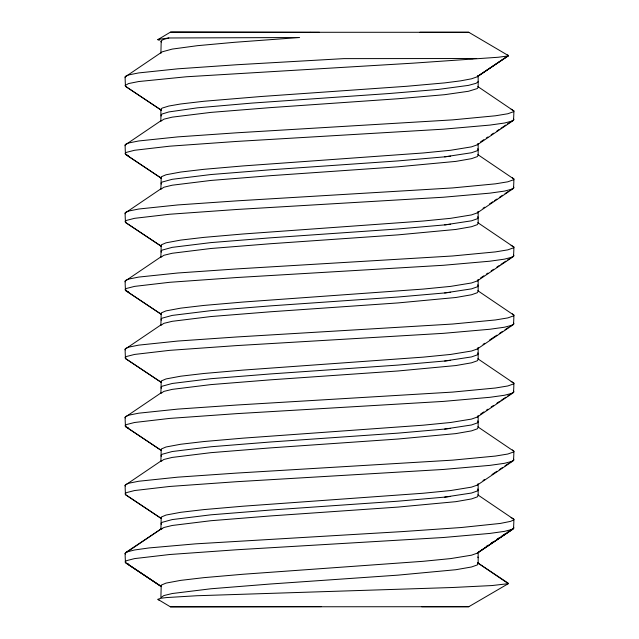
<?xml version="1.0" encoding="UTF-8"?>
<svg xmlns="http://www.w3.org/2000/svg" width="639" height="639" viewBox="0 0 639 639"><rect width="100%" height="100%" fill="white"/><g stroke="black" fill="none" stroke-linecap="round" stroke-linejoin="round"><path stroke-width="0.96" d="M478.164 81.305L478.028 81.984L475.967 83.334L468.443 85.386L437.979 89.46L388.879 93.55L251.95 103.087L197.355 107.839L168.832 111.937L162.218 113.974L161.22 114.653L161.22 116.01M478.164 552.775L478.164 563.59L477.293 564.94L471.526 566.985L455.871 569.716L397.969 575.14L270.473 584.006L210.894 588.775L172.218 593.527L163.824 595.58L160.892 597.609L161.22 585.14L166.028 583.103L180.685 580.372L203.889 577.648L243.068 574.253L423.194 561.298L450.631 558.598L471.526 555.187L477.293 553.142L513.556 528.653L513.94 519.355L511.136 517.542M161.22 52.502L160.892 53.173L161.22 40.704L163.824 39.346L168.832 37.981L299.611 37.517L234.489 42.302L197.355 45.688L172.218 49.091L162.218 51.823L125.06 76.999L125.444 86.297L161.22 110.108L161.22 108.758L162.218 108.079L168.832 106.034L180.685 103.981L203.889 101.266L261.095 96.505L406.739 86.281L444.672 82.894L460.599 80.857L471.526 78.805L477.293 76.76L508.5 55.665L468.786 32.285L419.919 32.27M477.293 76.76L478.164 75.41L478.164 87.208L477.293 88.557L468.443 91.281L444.672 94.684L397.969 98.757L270.473 107.616L210.894 112.392L172.218 117.145L163.824 119.197L160.892 121.226L160.892 109.429M477.293 144.813L478.164 143.463L478.164 155.261L477.293 156.611L471.526 158.656L455.871 161.387L397.969 166.811L270.473 175.677L210.894 180.446L172.218 185.206L163.824 187.251L160.892 189.28L161.22 176.811L166.028 174.774L180.685 172.043L203.889 169.319L243.068 165.932L423.194 152.977L450.631 150.269L471.526 146.858L477.293 144.813L513.556 120.324L513.94 111.026L511.136 109.213M477.293 212.867L478.164 211.517L478.164 223.315L477.293 224.664L471.526 226.709L455.871 229.441L397.969 234.872L270.473 243.731L210.894 248.499L172.218 253.26L163.824 255.304L160.892 257.333L161.22 244.865L166.028 242.828L180.685 240.096L203.889 237.381L243.068 233.986L423.194 221.03L450.631 218.322L471.526 214.912L477.293 212.867L513.556 188.377L513.94 179.08L512.406 177.722M477.293 280.928L478.164 279.578L478.164 291.368L477.293 292.718L471.526 294.763L455.871 297.494L397.969 302.926L270.473 311.784L210.894 316.553L172.218 321.313L163.824 323.358L160.892 325.395L161.22 312.918L166.028 310.881L180.685 308.15L203.889 305.434L243.068 302.039L423.194 289.084L450.631 286.384L471.526 282.965L477.293 280.928L513.556 256.439L513.94 247.133L511.136 245.32M477.293 348.982L478.164 347.632L478.164 359.422L477.293 360.779L471.526 362.816L455.871 365.548L397.969 370.979L270.473 379.838L210.894 384.606L172.218 389.367L163.824 391.411L160.892 393.448L161.22 380.98L166.028 378.935L180.685 376.203L203.889 373.488L243.068 370.093L423.194 357.137L450.631 354.437L471.526 351.019L477.293 348.982L513.556 324.492L513.94 315.187L512.406 313.829M477.293 417.035L478.164 415.685L478.164 427.483L477.293 428.833L471.526 430.87L455.871 433.609L397.969 439.033L270.473 447.891L210.894 452.668L172.218 457.42L163.824 459.473L160.892 461.502L161.22 449.033L166.028 446.988L180.685 444.257L203.889 441.541L243.068 438.146L423.194 425.191L450.631 422.491L471.526 419.08L477.293 417.035L513.556 392.546L513.94 383.248L511.136 381.427M477.293 485.089L478.164 483.739L478.164 495.537L477.293 496.886L471.526 498.931L455.871 501.663L397.969 507.086L270.473 515.945L210.894 520.721L172.218 525.474L163.824 527.526L160.892 529.555L161.22 517.087L166.028 515.05L180.685 512.31L203.889 509.595L243.068 506.2L423.194 493.244L450.631 490.544L471.526 487.134L477.293 485.089L513.556 460.599L513.94 451.302L512.406 449.936M421.668 606.738L468.786 606.715L508.309 583.663L477.78 562.911L478.164 563.59M125.06 85.618L128.503 83.573L138.711 81.536L186.396 76.768L413.169 63.157L498.116 57.262L507.925 55.984M160.892 177.49L161.22 178.161L125.444 154.35L125.06 145.053L161.22 120.555M125.06 153.672L126.594 152.314L134.573 150.269L169.678 146.187L236.71 141.427L443.442 129.174L489.889 125.092L504.427 123.047L512.406 121.011M160.892 245.544L161.22 246.215L125.444 222.412L125.06 213.107L161.22 188.609M125.06 221.725L126.594 220.367L134.573 218.322L169.678 214.241L236.71 209.48L443.442 197.227L489.889 193.146L504.427 191.101L512.406 189.064M160.892 313.597L161.22 314.276L125.444 290.465L125.06 281.16L161.22 256.662M125.06 289.786L126.594 288.421L134.573 286.384L169.678 282.294L236.71 277.534L443.442 265.281L489.889 261.199L504.427 259.154L512.406 257.118M160.892 381.651L161.22 382.33L125.444 358.519L125.06 349.213L161.22 324.716M125.06 357.84L126.594 356.474L134.573 354.437L169.678 350.348L236.71 345.587L443.442 333.334L489.889 329.253L504.427 327.216L512.406 325.171M160.892 449.704L161.22 450.383L125.444 426.572L125.06 417.275L161.22 392.769M125.06 425.894L126.594 424.528L134.573 422.491L169.678 418.409L236.71 413.641L443.442 401.396L489.889 397.306L504.427 395.269L512.406 393.225M160.892 517.758L161.22 518.437L125.444 494.626L125.06 485.328L161.22 460.831M125.06 493.947L126.594 492.589L134.573 490.544L169.678 486.463L236.71 481.694L443.442 469.449L489.889 465.368L504.427 463.323L512.406 461.278M160.892 585.811L161.22 586.49L125.444 562.679L125.06 553.382L161.22 528.884M125.06 562L126.594 560.643L134.573 558.598L169.678 554.516L236.71 549.756L443.442 537.503L489.889 533.421L504.427 531.376L512.406 529.332L477.293 553.142M310.123 32.317L171.779 32.054L170.365 32.19L157.721 39.73L159.327 40.321M468.786 32.285L310.123 32.285M507.973 55.936L478.028 76.081L508.5 55.665M478.028 552.463L513.556 528.653M125.444 552.703L162.218 528.205M480.608 141.842L483.859 139.677M486.295 138.048L487.924 136.97M491.175 134.805L493.612 133.176M496.87 131.011L499.307 129.39M500.936 128.311L505.808 125.06M507.438 123.974L513.94 119.645L513.556 118.966M483.044 208.274L484.674 207.188M489.546 203.945L492.805 201.772M494.426 200.694L496.87 199.072M499.307 197.443L502.558 195.278M505.002 193.657L508.253 191.492M509.874 190.406L513.94 187.698L513.556 187.019M480.608 277.949L483.859 275.784M486.295 274.163L487.924 273.077M491.175 270.912L493.612 269.291M496.87 267.126L499.307 265.497M500.936 264.418L505.808 261.167M507.438 260.089L513.94 255.752L513.556 255.073M483.044 344.381L484.674 343.295M489.546 340.052L496.87 335.179M499.307 333.558L502.558 331.385M505.002 329.764L508.253 327.599M509.874 326.513L513.94 323.813L513.556 323.126M480.608 414.056L483.859 411.891M486.295 410.27L487.924 409.192M491.175 407.019L493.612 405.398M496.87 403.233L499.307 401.611M500.936 400.525L505.808 397.282M507.438 396.196L513.94 391.867L513.556 391.188M483.044 480.488L484.674 479.41M491.99 474.537L496.87 471.286M499.307 469.665L502.558 467.5M505.002 465.871L508.253 463.706M509.874 462.628L513.94 459.92L513.556 459.241M486.295 546.377L487.924 545.299M491.175 543.134L493.612 541.505M496.87 539.34L499.307 537.719M501.743 536.097L505.808 533.389M507.438 532.303L513.94 527.974L513.556 527.295M508.309 583.663L492.046 585.548L452.316 587.513L196.972 595.732L166.539 597.569L161.18 598.208L157.809 599.294L170.365 606.81L468.786 606.715M125.444 76.321L128.503 74.955L138.711 72.918L177.754 68.828L236.71 64.747L343.87 58.62L476.67 58.516M125.444 144.374L128.503 143.008L138.711 140.971L177.754 136.89L236.71 132.8L452.604 119.876L495.433 115.787L507.837 113.75L513.556 111.705L513.94 111.026L477.78 86.529M125.444 212.428L128.503 211.07L138.711 209.025L177.754 204.943L236.71 200.862L452.604 187.93L495.433 183.84L507.837 181.803L513.556 179.759L513.94 179.08L477.78 154.582M125.444 280.481L128.503 279.123L138.711 277.078L177.754 272.997L236.71 268.915L452.604 255.983L495.433 251.902L507.837 249.857L513.556 247.812L513.94 247.133L477.78 222.636M125.444 348.535L128.503 347.177L138.711 345.132L177.754 341.05L236.71 336.969L452.604 324.037L495.433 319.955L507.837 317.91L513.556 315.874L513.94 315.187L477.78 290.697M125.444 416.588L128.503 415.23L138.711 413.185L177.754 409.104L236.71 405.022L452.604 392.09L495.433 388.009L507.837 385.964L513.556 383.927L513.94 383.248L477.78 358.751M125.444 484.65L128.503 483.284L138.711 481.247L177.754 477.157L236.71 473.076L452.604 460.144L495.433 456.062L507.837 454.025L513.556 451.981L513.94 451.302L477.78 426.804M126.594 552.024L134.573 549.979L149.111 547.935L195.558 543.853L402.29 531.6L461.246 527.518L500.289 523.437L510.497 521.392L513.556 520.034L513.94 519.355L477.78 494.858M157.905 39.458L168.832 37.981M161.22 184.064L161.22 182.706L162.218 182.035L172.218 179.303L210.894 174.543L270.473 169.774L397.969 160.916L444.672 156.843L471.526 152.753L477.293 150.716L478.028 150.037L477.78 148.687M161.22 252.117L161.22 250.768L162.218 250.089L172.218 247.357L210.894 242.604L270.473 237.828L397.969 228.97L444.672 224.896L471.526 220.814L477.293 218.77L478.028 218.091L477.78 216.741M161.22 320.171L161.22 318.821L162.218 318.142L172.218 315.41L210.894 310.658L270.473 305.881L397.969 297.023L444.672 292.95L471.526 288.868L477.293 286.823L478.028 286.144L477.78 284.794M161.22 388.224L161.22 386.875L162.218 386.196L172.218 383.472L210.894 378.711L270.473 373.943L397.969 365.085L444.672 361.011L471.526 356.921L477.293 354.877L478.028 354.198L477.78 352.848M161.22 456.278L161.22 454.928L162.218 454.249L172.218 451.525L210.894 446.765L270.473 441.996L397.969 433.138L444.672 429.065L471.526 424.975L477.293 422.93L478.028 422.259L477.78 420.909M161.22 524.331L161.22 522.982L162.218 522.303L172.218 519.579L210.894 514.818L270.473 510.05L397.969 501.192L444.672 497.118L471.526 493.028L477.293 490.984L478.028 490.313L477.78 488.963M444.672 156.843L450.631 156.172M444.672 224.896L450.631 224.225M444.672 292.95L450.631 292.279M444.672 361.011L450.631 360.332M444.672 429.065L450.631 428.386M444.672 497.118L450.631 496.447M319.5 32.317L170.365 32.19M321.361 606.611L170.365 606.81M469.322 58.62L473.06 58.74M507.39 55.018L508.309 55.337M125.444 154.35L128.503 155.716M125.444 290.465L128.503 291.823M125.444 426.572L128.503 427.93M128.503 564.045L125.444 562.679M158.073 599.638L158.975 599.973M508.476 583.343L477.581 562.783M125.444 86.297L161.355 110.235M125.444 222.412L161.355 246.342M125.444 358.519L161.355 382.449M125.444 494.626L161.355 518.564M161.22 586.49L126.594 563.366L161.355 586.618M126.594 155.037L161.355 178.289M126.594 291.144L161.355 314.396M126.594 427.251L161.355 450.511M477.78 557.016L478.164 557.695M125.06 76.999L125.444 77.678M125.06 145.053L125.444 145.732M125.06 213.107L125.444 213.785M125.06 281.16L125.444 281.847M125.06 349.213L125.444 349.9M125.06 417.275L125.444 417.954M125.06 485.328L125.444 486.007M125.06 553.382L125.444 554.061M160.892 41.375L161.22 42.054"/></g></svg>
